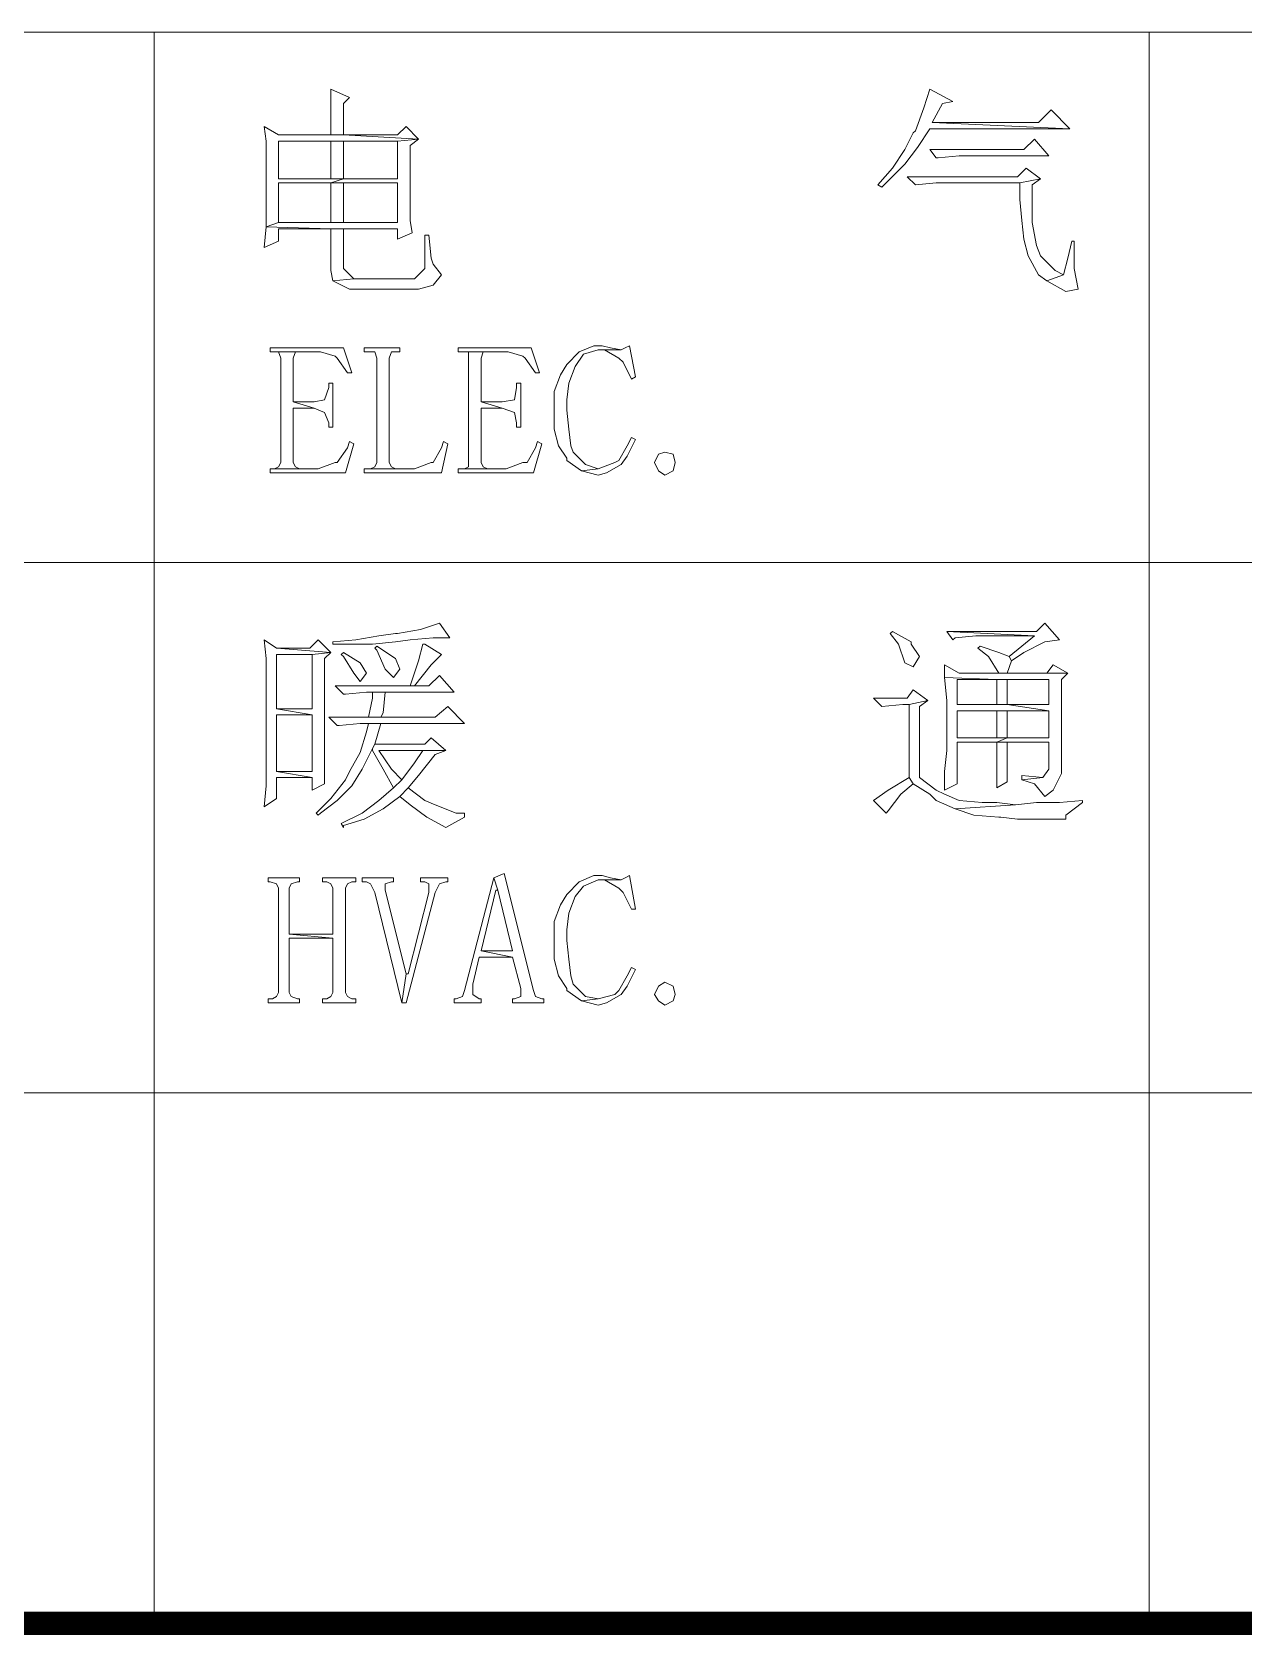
# Model space of a CAD drawing. Header units: millimetres. Extents: x 53009415 to 54059915, y 20499171 to 20796171.
# Drawn here: x 53200996 to 53210130, y 20600646 to 20612734 of the extents above; entities that cross this region are included whole.
import ezdxf

# ---------------------------------------------------------------- set-up
doc = ezdxf.new("R2010")
doc.units = ezdxf.units.MM
doc.header["$LTSCALE"] = 1000
doc.layers.add('PUB_TITLE', color=7, linetype='Continuous', lineweight=20)

# ---------------------------------------------------------------- blocks, each defined once
blk = doc.blocks.new('2015AACI_TQ_A3')
at = {"layer": 'PUB_TITLE'}
for points in [[(-6000, 22212.6), (0, 22212.6)], [(-3000, 22212.6), (-3000, 19812.6)], [(-1500, 22212.6), (-1500, 19812.6)], [(-6000, 21412.6), (0, 21412.6)], [(-6000, 20612.6), (0, 20612.6)], [(-6000, 19812.6), (0, 19812.6)]]:
    blk.add_lwpolyline(points, dxfattribs=at)
at = {"layer": 'PUB_TITLE', "lineweight": 0}
for points in [[(-2733.5, 22126.7), (-2733.5, 22123.6), (-2733.5, 22092.1), (-2733.5, 22057.5), (-2812.2, 22057.5), (-2714.6, 22057.5), (-2714.6, 22104.7), (-2705.2, 22114.1)], [(-1830.3, 22126.7), (-1830.3, 22126.7), (-1839.7, 22098.4), (-1852.3, 22063.8), (-1855.5, 22060.6), (-1868.1, 22035.4), (-1886.9, 22007.1), (-1909, 21982), (-1902.7, 21978.8), (-1890.1, 21991.4), (-1868.1, 22013.4), (-1849.2, 22038.6), (-1830.3, 22066.9), (-1619.4, 22066.9), (-1827.1, 22076.4), (-1827.1, 22076.4), (-1811.4, 22104.7), (-1795.7, 22107.8)], [(-1647.8, 22095.2), (-1666.6, 22076.4), (-1827.1, 22076.4), (-1619.4, 22066.9)], [(-2834.2, 22070.1), (-2831, 22048), (-2831, 22016.6), (-2831, 21982), (-2831, 21953.6), (-2831, 21919), (-2812.2, 21925.3), (-2812.2, 21985.1), (-2733.5, 21985.1), (-2714.6, 21991.4), (-2812.2, 21991.4), (-2812.2, 22048), (-2733.5, 22048), (-2714.6, 22048), (-2632.8, 22048), (-2601.3, 22051.2), (-2714.6, 22057.5), (-2812.2, 22057.5)], [(-2601.3, 22051.2), (-2632.8, 22048), (-2632.8, 21991.4), (-2714.6, 21991.4), (-2733.5, 21985.1), (-2632.8, 21985.1), (-2632.8, 21925.3), (-2714.6, 21925.3), (-2733.5, 21925.3), (-2812.2, 21925.3), (-2831, 21919), (-2733.5, 21915.9), (-2632.8, 21915.9), (-2632.8, 21900.1), (-2610.8, 21909.6), (-2610.8, 21909.6), (-2613.9, 21928.5), (-2613.9, 21956.8), (-2613.9, 21994.5), (-2613.9, 22041.7)], [(-2714.6, 22048), (-2733.5, 22048), (-2733.5, 21991.4), (-2812.2, 21991.4), (-2714.6, 21991.4)], [(-2620.2, 22070.1), (-2632.8, 22057.5), (-2714.6, 22057.5), (-2601.3, 22051.2)], [(-1672.9, 22051.2), (-1688.7, 22035.4), (-1830.3, 22035.4), (-1820.8, 22022.9), (-1817.7, 22022.9), (-1786.2, 22026), (-1650.9, 22026)], [(-1685.5, 22007.1), (-1698.1, 21994.5), (-1864.9, 21994.5), (-1852.3, 21982), (-1852.3, 21982), (-1820.8, 21985.1), (-1695, 21985.1), (-1663.5, 21991.4)], [(-2733.5, 21985.1), (-2733.5, 21925.3), (-2714.6, 21925.3), (-2714.6, 21985.1), (-2632.8, 21985.1)], [(-1663.5, 21991.4), (-1695, 21985.1), (-1695, 21959.9), (-1691.8, 21928.5), (-1688.7, 21900.1), (-1682.4, 21875), (-1666.6, 21846.6), (-1654.1, 21837.2), (-1628.9, 21846.6), (-1641.5, 21852.9), (-1663.5, 21875), (-1669.8, 21890.7), (-1676.1, 21925.3), (-1676.1, 21950.5), (-1676.1, 21982)], [(-2831, 21919), (-2834.2, 21887.5), (-2812.2, 21897), (-2812.2, 21915.9), (-2733.5, 21915.9)], [(-2733.5, 21915.9), (-2733.5, 21852.9), (-2730.3, 21837.2), (-2698.9, 21840.3), (-2714.6, 21856.1), (-2714.6, 21915.9), (-2632.8, 21915.9)], [(-2585.6, 21906.4), (-2591.9, 21906.4), (-2591.9, 21881.2), (-2591.9, 21856.1), (-2607.6, 21840.3), (-2698.9, 21840.3), (-2730.3, 21837.2), (-2705.2, 21824.6), (-2601.3, 21824.6), (-2579.3, 21830.9), (-2566.7, 21846.6), (-2579.3, 21862.4), (-2582.4, 21871.8)], [(-1616.3, 21897), (-1622.6, 21871.8), (-1628.9, 21846.6), (-1654.1, 21837.2), (-1625.7, 21821.5), (-1625.7, 21821.5), (-1606.8, 21824.6), (-1606.8, 21824.6), (-1613.1, 21856.1), (-1613.1, 21865.5), (-1613.1, 21897)], [(-2714.6, 21736.5), (-2824.8, 21736.5), (-2824.8, 21730.2), (-2818.5, 21730.2), (-2749.2, 21730.2), (-2727.2, 21723.9), (-2724, 21720.7), (-2708.3, 21698.7), (-2702, 21698.7)], [(-2629.6, 21736.5), (-2683.1, 21736.5), (-2683.1, 21730.2), (-2676.8, 21730.2), (-2667.4, 21730.2), (-2664.3, 21720.7), (-2664.3, 21563.4), (-2667.4, 21557.1), (-2673.7, 21554), (-2635.9, 21554), (-2642.2, 21557.1), (-2645.4, 21563.4), (-2645.4, 21720.7), (-2642.2, 21730.2), (-2635.9, 21730.2), (-2629.6, 21730.2)], [(-2431.4, 21736.5), (-2541.5, 21736.5), (-2541.5, 21730.2), (-2535.2, 21730.2), (-2466, 21730.2), (-2444, 21723.9), (-2440.8, 21720.7), (-2425.1, 21698.7), (-2418.8, 21698.7)], [(-2324.4, 21739.6), (-2337, 21739.6), (-2359, 21730.2), (-2377.9, 21711.3), (-2387.3, 21695.6), (-2396.8, 21670.4), (-2396.8, 21642.1), (-2396.8, 21613.7), (-2390.5, 21588.6), (-2377.9, 21569.7), (-2377.9, 21566.5), (-2355.8, 21550.8), (-2330.7, 21554), (-2349.5, 21560.2), (-2368.4, 21579.1), (-2371.6, 21588.6), (-2374.7, 21613.7), (-2377.9, 21642.1), (-2377.9, 21657.8), (-2374.7, 21683), (-2365.3, 21708.2), (-2352.7, 21727), (-2330.7, 21733.3), (-2296, 21733.3), (-2311.8, 21736.5)], [(-2283.5, 21739.6), (-2289.8, 21736.5), (-2296, 21733.3), (-2330.7, 21733.3), (-2321.2, 21733.3), (-2299.2, 21720.7), (-2292.9, 21714.5), (-2280.3, 21689.3), (-2274, 21692.4)], [(-2818.5, 21730.2), (-2812.2, 21730.2), (-2809, 21720.7), (-2809, 21563.4), (-2812.2, 21557.1), (-2818.5, 21554), (-2780.7, 21554), (-2787, 21557.1), (-2790.1, 21563.4), (-2790.1, 21645.2), (-2758.7, 21645.2), (-2790.1, 21654.7), (-2790.1, 21720.7), (-2787, 21730.2), (-2780.7, 21730.2), (-2749.2, 21730.2)], [(-2535.2, 21730.2), (-2525.8, 21730.2), (-2525.8, 21720.7), (-2525.8, 21563.4), (-2525.8, 21557.1), (-2532.1, 21554), (-2497.5, 21554), (-2503.8, 21557.1), (-2506.9, 21563.4), (-2506.9, 21645.2), (-2475.4, 21645.2), (-2506.9, 21654.7), (-2506.9, 21720.7), (-2503.8, 21730.2), (-2497.5, 21730.2), (-2466, 21730.2)], [(-2730.3, 21683), (-2736.6, 21683), (-2736.6, 21676.7), (-2742.9, 21657.8), (-2758.7, 21654.7), (-2790.1, 21654.7), (-2758.7, 21645.2), (-2742.9, 21638.9), (-2736.6, 21623.2), (-2736.6, 21616.9), (-2730.3, 21616.9)], [(-2447.1, 21683), (-2453.4, 21683), (-2453.4, 21676.7), (-2456.5, 21657.8), (-2475.4, 21654.7), (-2506.9, 21654.7), (-2475.4, 21645.2), (-2456.5, 21638.9), (-2453.4, 21623.2), (-2453.4, 21616.9), (-2447.1, 21616.9)], [(-2705.2, 21594.9), (-2708.3, 21585.4), (-2724, 21563.4), (-2727.2, 21563.4), (-2752.4, 21554), (-2780.7, 21554), (-2818.5, 21554), (-2824.8, 21554), (-2824.8, 21547.7), (-2711.5, 21547.7), (-2698.9, 21591.7)], [(-2563.5, 21594.9), (-2566.7, 21585.4), (-2579.3, 21563.4), (-2582.4, 21563.4), (-2607.6, 21554), (-2635.9, 21554), (-2673.7, 21554), (-2683.1, 21554), (-2683.1, 21547.7), (-2566.7, 21547.7), (-2557.3, 21591.7)], [(-2421.9, 21594.9), (-2425.1, 21585.4), (-2437.7, 21563.4), (-2444, 21563.4), (-2469.1, 21554), (-2497.5, 21554), (-2532.1, 21554), (-2541.5, 21554), (-2541.5, 21547.7), (-2428.2, 21547.7), (-2415.6, 21591.7)], [(-2280.3, 21601.2), (-2286.6, 21588.6), (-2299.2, 21566.5), (-2305.5, 21563.4), (-2330.7, 21554), (-2355.8, 21550.8), (-2330.7, 21544.5), (-2318.1, 21547.7), (-2296, 21560.2), (-2286.6, 21572.8), (-2274, 21598)], [(-2230, 21544.5), (-2239.4, 21550.8), (-2239.4, 21550.8), (-2245.7, 21563.4), (-2245.7, 21563.4), (-2239.4, 21576), (-2239.4, 21576), (-2230, 21579.1), (-2230, 21579.1), (-2217.4, 21576), (-2217.4, 21576), (-2214.2, 21563.4), (-2214.2, 21563.4), (-2217.4, 21550.8), (-2217.4, 21550.8), (-2230, 21544.5), (-2230, 21544.5), (-2230, 21544.5)], [(-2569.8, 21321.1), (-2598.2, 21311.6), (-2632.8, 21305.3), (-2635.9, 21305.3), (-2661.1, 21302.2), (-2695.7, 21295.9), (-2730.3, 21292.7), (-2730.3, 21289.6), (-2730.3, 21289.6), (-2702, 21289.6), (-2670.5, 21289.6), (-2635.9, 21292.7), (-2613.9, 21295.9), (-2579.3, 21299), (-2554.1, 21299)], [(-1886.9, 21308.5), (-1890.1, 21305.3), (-1877.5, 21289.6), (-1868.1, 21261.3), (-1855.5, 21255), (-1846, 21270.7), (-1858.6, 21289.6), (-1858.6, 21292.7)], [(-1657.2, 21321.1), (-1669.8, 21308.5), (-1805.1, 21308.5), (-1672.9, 21302.2), (-1710.7, 21270.7), (-1707.6, 21264.4), (-1688.7, 21277), (-1657.2, 21292.7), (-1635.2, 21295.9)], [(-1805.1, 21308.5), (-1795.7, 21295.9), (-1792.5, 21299), (-1761.1, 21302.2), (-1672.9, 21302.2)], [(-2834.2, 21295.9), (-2831, 21267.6), (-2831, 21233), (-2831, 21201.5), (-2831, 21170), (-2831, 21141.7), (-2831, 21110.2), (-2831, 21075.6), (-2834.2, 21044.1), (-2815.3, 21056.7), (-2815.3, 21088.2), (-2761.8, 21088.2), (-2815.3, 21097.6), (-2815.3, 21182.6), (-2761.8, 21182.6), (-2815.3, 21192), (-2815.3, 21273.9), (-2761.8, 21273.9), (-2733.5, 21277), (-2815.3, 21283.3)], [(-2752.4, 21295.9), (-2765, 21283.3), (-2815.3, 21283.3), (-2733.5, 21277)], [(-2733.5, 21277), (-2761.8, 21273.9), (-2761.8, 21192), (-2815.3, 21192), (-2761.8, 21182.6), (-2761.8, 21097.6), (-2815.3, 21097.6), (-2761.8, 21088.2), (-2761.8, 21069.3), (-2742.9, 21078.8), (-2742.9, 21085), (-2742.9, 21103.9), (-2742.9, 21129.1), (-2742.9, 21166.9), (-2742.9, 21214.1), (-2742.9, 21267.6)], [(-2714.6, 21277), (-2717.8, 21273.9), (-2714.6, 21270.7), (-2698.9, 21245.5), (-2689.4, 21233), (-2680, 21245.5), (-2689.4, 21261.3), (-2689.4, 21261.3)], [(-2664.3, 21286.5), (-2667.4, 21283.3), (-2664.3, 21280.2), (-2651.7, 21251.8), (-2639.1, 21239.3), (-2629.6, 21251.8), (-2635.9, 21267.6), (-2635.9, 21267.6)], [(-2591.9, 21289.6), (-2595, 21289.6), (-2601.3, 21264.4), (-2613.9, 21226.7), (-2607.6, 21226.7), (-2582.4, 21258.1), (-2566.7, 21273.9)], [(-1754.8, 21286.5), (-1757.9, 21283.3), (-1742.2, 21270.7), (-1726.4, 21245.5), (-1713.8, 21245.5), (-1707.6, 21264.4), (-1710.7, 21270.7), (-1726.4, 21277)], [(-1808.3, 21258.1), (-1808.3, 21239.3), (-1729.6, 21236.1), (-1650.9, 21236.1), (-1650.9, 21198.3), (-1713.8, 21198.3), (-1650.9, 21188.9), (-1650.9, 21148), (-1713.8, 21148), (-1729.6, 21141.7), (-1650.9, 21141.7), (-1650.9, 21100.8), (-1660.3, 21088.2), (-1691.8, 21085), (-1672.9, 21078.8), (-1657.2, 21059.9), (-1644.6, 21069.3), (-1632, 21094.5), (-1632, 21236.1), (-1622.6, 21245.5), (-1786.2, 21245.5)], [(-1644.6, 21258.1), (-1654.1, 21245.5), (-1713.8, 21245.5), (-1726.4, 21245.5), (-1786.2, 21245.5), (-1622.6, 21245.5)], [(-2569.8, 21242.4), (-2585.6, 21226.7), (-2607.6, 21226.7), (-2613.9, 21226.7), (-2727.2, 21226.7), (-2714.6, 21214.1), (-2711.5, 21214.1), (-2680, 21217.2), (-2670.5, 21217.2), (-2651.7, 21217.2), (-2547.8, 21217.2)], [(-1808.3, 21239.3), (-1805.1, 21204.6), (-1805.1, 21166.9), (-1805.1, 21166.9), (-1805.1, 21129.1), (-1808.3, 21097.6), (-1808.3, 21069.3), (-1789.4, 21078.8), (-1789.4, 21141.7), (-1729.6, 21141.7), (-1713.8, 21148), (-1789.4, 21148), (-1789.4, 21188.9), (-1729.6, 21188.9), (-1713.8, 21188.9), (-1650.9, 21188.9), (-1713.8, 21198.3), (-1789.4, 21198.3), (-1789.4, 21236.1), (-1729.6, 21236.1)], [(-1729.6, 21236.1), (-1729.6, 21198.3), (-1789.4, 21198.3), (-1713.8, 21198.3), (-1713.8, 21236.1), (-1650.9, 21236.1)], [(-2651.7, 21217.2), (-2670.5, 21217.2), (-2670.5, 21207.8), (-2676.8, 21179.5), (-2658, 21179.5), (-2654.8, 21185.8)], [(-1855.5, 21220.4), (-1864.9, 21207.8), (-1915.3, 21207.8), (-1902.7, 21195.2), (-1902.7, 21195.2), (-1871.2, 21198.3), (-1861.8, 21198.3), (-1833.4, 21204.6)], [(-1833.4, 21204.6), (-1861.8, 21198.3), (-1861.8, 21088.2), (-1855.5, 21078.8), (-1830.3, 21063), (-1820.8, 21053.6), (-1792.5, 21041), (-1701.3, 21047.3), (-1729.6, 21050.4), (-1751.6, 21050.4), (-1786.2, 21053.6), (-1808.3, 21063), (-1820.8, 21069.3), (-1846, 21088.2), (-1846, 21195.2)], [(-2557.3, 21195.2), (-2576.1, 21179.5), (-2658, 21179.5), (-2676.8, 21179.5), (-2736.6, 21179.5), (-2724, 21166.9), (-2720.9, 21166.9), (-2689.4, 21170), (-2676.8, 21170), (-2658, 21170), (-2532.1, 21170)], [(-1713.8, 21188.9), (-1729.6, 21188.9), (-1729.6, 21148), (-1789.4, 21148), (-1713.8, 21148)], [(-2658, 21170), (-2676.8, 21170), (-2680, 21157.4), (-2689.4, 21126), (-2705.2, 21097.6), (-2711.5, 21085), (-2733.5, 21056.7), (-2755.5, 21034.7), (-2752.4, 21031.5), (-2749.2, 21034.7), (-2724, 21053.6), (-2702, 21075.6), (-2686.3, 21100.8), (-2670.5, 21132.3), (-2667.4, 21138.5), (-2667.4, 21138.5)], [(-2560.4, 21129.1), (-2595, 21129.1), (-2607.6, 21110.2), (-2626.5, 21085), (-2639.1, 21072.5), (-2661.1, 21053.6), (-2686.3, 21034.7), (-2717.8, 21019), (-2714.6, 21012.7), (-2714.6, 21015.8), (-2683.1, 21025.3), (-2654.8, 21041), (-2629.6, 21059.9), (-2617, 21072.5), (-2617, 21072.5), (-2601.3, 21091.3), (-2576.1, 21122.8)], [(-2582.4, 21148), (-2591.9, 21138.5), (-2667.4, 21138.5), (-2670.5, 21132.3), (-2670.5, 21129.1), (-2654.8, 21100.8), (-2639.1, 21072.5), (-2626.5, 21085), (-2642.2, 21100.8), (-2661.1, 21129.1), (-2595, 21129.1), (-2560.4, 21129.1)], [(-1729.6, 21141.7), (-1729.6, 21072.5), (-1713.8, 21081.9), (-1713.8, 21141.7), (-1650.9, 21141.7)], [(-1861.8, 21088.2), (-1893.2, 21069.3), (-1915.3, 21053.6), (-1896.4, 21034.7), (-1893.2, 21037.8), (-1874.3, 21063), (-1855.5, 21078.8)], [(-1691.8, 21091.3), (-1691.8, 21085), (-1660.3, 21088.2)], [(-2617, 21072.5), (-2629.6, 21059.9), (-2613.9, 21047.3), (-2588.7, 21028.4), (-2560.4, 21012.7), (-2560.4, 21012.7), (-2532.1, 21028.4), (-2532.1, 21034.7), (-2544.7, 21034.7), (-2576.1, 21047.3), (-2591.9, 21053.6)], [(-1600.6, 21053.6), (-1600.6, 21053.6), (-1635.2, 21050.4), (-1669.8, 21050.4), (-1701.3, 21047.3), (-1792.5, 21041), (-1792.5, 21041), (-1764.2, 21031.5), (-1726.4, 21028.4), (-1723.3, 21028.4), (-1698.1, 21025.3), (-1663.5, 21025.3), (-1625.7, 21025.3), (-1625.7, 21031.5), (-1600.6, 21050.4)], [(-2780.7, 20937.1), (-2827.9, 20937.1), (-2827.9, 20930.8), (-2824.8, 20930.8), (-2815.3, 20927.7), (-2812.2, 20921.4), (-2812.2, 20764), (-2815.3, 20757.8), (-2821.6, 20754.6), (-2827.9, 20754.6), (-2827.9, 20748.3), (-2780.7, 20748.3), (-2780.7, 20754.6), (-2783.8, 20754.6), (-2793.3, 20757.8), (-2796.4, 20764), (-2796.4, 20845.9), (-2730.3, 20845.9), (-2796.4, 20852.2), (-2796.4, 20921.4), (-2793.3, 20927.7), (-2783.8, 20930.8), (-2780.7, 20930.8)], [(-2695.7, 20937.1), (-2746.1, 20937.1), (-2746.1, 20930.8), (-2739.8, 20930.8), (-2733.5, 20927.7), (-2730.3, 20921.4), (-2730.3, 20852.2), (-2796.4, 20852.2), (-2730.3, 20845.9), (-2730.3, 20764), (-2733.5, 20757.8), (-2739.8, 20754.6), (-2746.1, 20754.6), (-2746.1, 20748.3), (-2695.7, 20748.3), (-2695.7, 20754.6), (-2702, 20754.6), (-2708.3, 20757.8), (-2711.5, 20764), (-2711.5, 20921.4), (-2708.3, 20927.7), (-2702, 20930.8), (-2695.7, 20930.8)], [(-2639.1, 20937.1), (-2686.3, 20937.1), (-2686.3, 20930.8), (-2680, 20930.8), (-2673.7, 20927.7), (-2667.4, 20915.1), (-2626.5, 20748.3), (-2620.2, 20792.4), (-2651.7, 20918.3), (-2651.7, 20927.7), (-2642.2, 20930.8), (-2639.1, 20930.8)], [(-2557.3, 20937.1), (-2598.2, 20937.1), (-2598.2, 20930.8), (-2591.9, 20930.8), (-2585.6, 20927.7), (-2585.6, 20915.1), (-2617, 20792.4), (-2620.2, 20792.4), (-2626.5, 20748.3), (-2620.2, 20748.3), (-2576.1, 20915.1), (-2569.8, 20927.7), (-2560.4, 20930.8), (-2557.3, 20930.8)], [(-2488, 20937.1), (-2532.1, 20767.2), (-2535.2, 20757.8), (-2544.7, 20754.6), (-2547.8, 20754.6), (-2547.8, 20748.3), (-2506.9, 20748.3), (-2506.9, 20754.6), (-2510, 20754.6), (-2519.5, 20760.9), (-2519.5, 20776.6), (-2510, 20817.5), (-2459.7, 20817.5), (-2506.9, 20827), (-2484.9, 20918.3), (-2481.7, 20918.3)], [(-2472.3, 20943.4), (-2488, 20937.1), (-2481.7, 20918.3), (-2459.7, 20827), (-2506.9, 20827), (-2459.7, 20817.5), (-2447.1, 20770.3), (-2447.1, 20757.8), (-2456.5, 20754.6), (-2459.7, 20754.6), (-2459.7, 20748.3), (-2412.5, 20748.3), (-2412.5, 20754.6), (-2415.6, 20754.6), (-2425.1, 20757.8), (-2428.2, 20767.2)], [(-2324.4, 20940.3), (-2337, 20940.3), (-2359, 20930.8), (-2377.9, 20912), (-2387.3, 20896.2), (-2396.8, 20871), (-2396.8, 20842.7), (-2396.8, 20814.4), (-2390.5, 20789.2), (-2377.9, 20770.3), (-2377.9, 20767.2), (-2355.8, 20751.5), (-2330.7, 20754.6), (-2349.5, 20757.8), (-2368.4, 20776.6), (-2371.6, 20789.2), (-2374.7, 20814.4), (-2377.9, 20842.7), (-2377.9, 20858.5), (-2374.7, 20883.6), (-2365.3, 20908.8), (-2352.7, 20924.5), (-2330.7, 20934), (-2296, 20934), (-2311.8, 20937.1)], [(-2283.5, 20940.3), (-2289.8, 20937.1), (-2296, 20934), (-2330.7, 20934), (-2321.2, 20934), (-2299.2, 20921.4), (-2292.9, 20915.1), (-2280.3, 20889.9), (-2274, 20889.9)], [(-2280.3, 20801.8), (-2286.6, 20789.2), (-2299.2, 20767.2), (-2305.5, 20760.9), (-2330.7, 20754.6), (-2355.8, 20751.5), (-2330.7, 20745.2), (-2318.1, 20748.3), (-2296, 20760.9), (-2286.6, 20773.5), (-2274, 20798.7)], [(-2230, 20745.2), (-2239.4, 20751.5), (-2239.4, 20751.5), (-2245.7, 20760.9), (-2245.7, 20760.9), (-2239.4, 20773.5), (-2239.4, 20773.5), (-2230, 20779.8), (-2230, 20779.8), (-2217.4, 20773.5), (-2217.4, 20773.5), (-2214.2, 20760.9), (-2214.2, 20760.9), (-2217.4, 20751.5), (-2217.4, 20751.5), (-2230, 20745.2), (-2230, 20745.2), (-2230, 20745.2)]]:
    blk.add_lwpolyline(points, close=True, dxfattribs=at)
at = {"layer": 'PUB_TITLE', "const_width": 35}
blk.add_lwpolyline([(-6000, 19812.6), (0, 19812.6)], dxfattribs=at)

msp = doc.modelspace()

# ---------------------------------------------------------------- block references
at = {"layer": 'PUB_TITLE', "xscale": 5, "yscale": 5, "zscale": 5}
msp.add_blockref('2015AACI_TQ_A3', (53216915.381, 20501670.783), dxfattribs=at)

doc.saveas('drawing.dxf')
